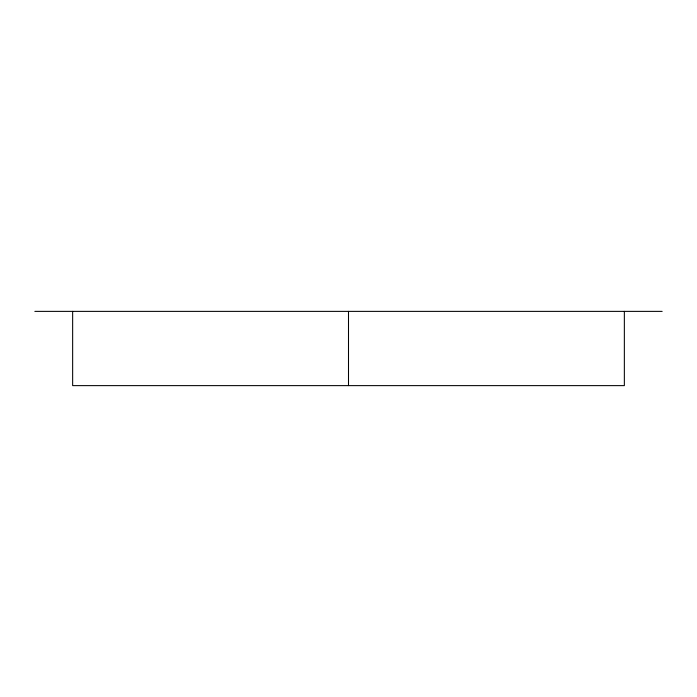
<?xml version="1.0" encoding="UTF-8"?>
<svg xmlns="http://www.w3.org/2000/svg" width="697" height="697" viewBox="0 0 697 697"><rect width="100%" height="100%" fill="white"/><g stroke="black" fill="none" stroke-linecap="round" stroke-linejoin="round"><path stroke-width="1.05" d="M34.85 311.376L662.15 311.376M624.355 311.376L624.355 385.624L72.645 385.624L72.645 311.376M348.5 311.376L348.5 385.624"/></g></svg>
